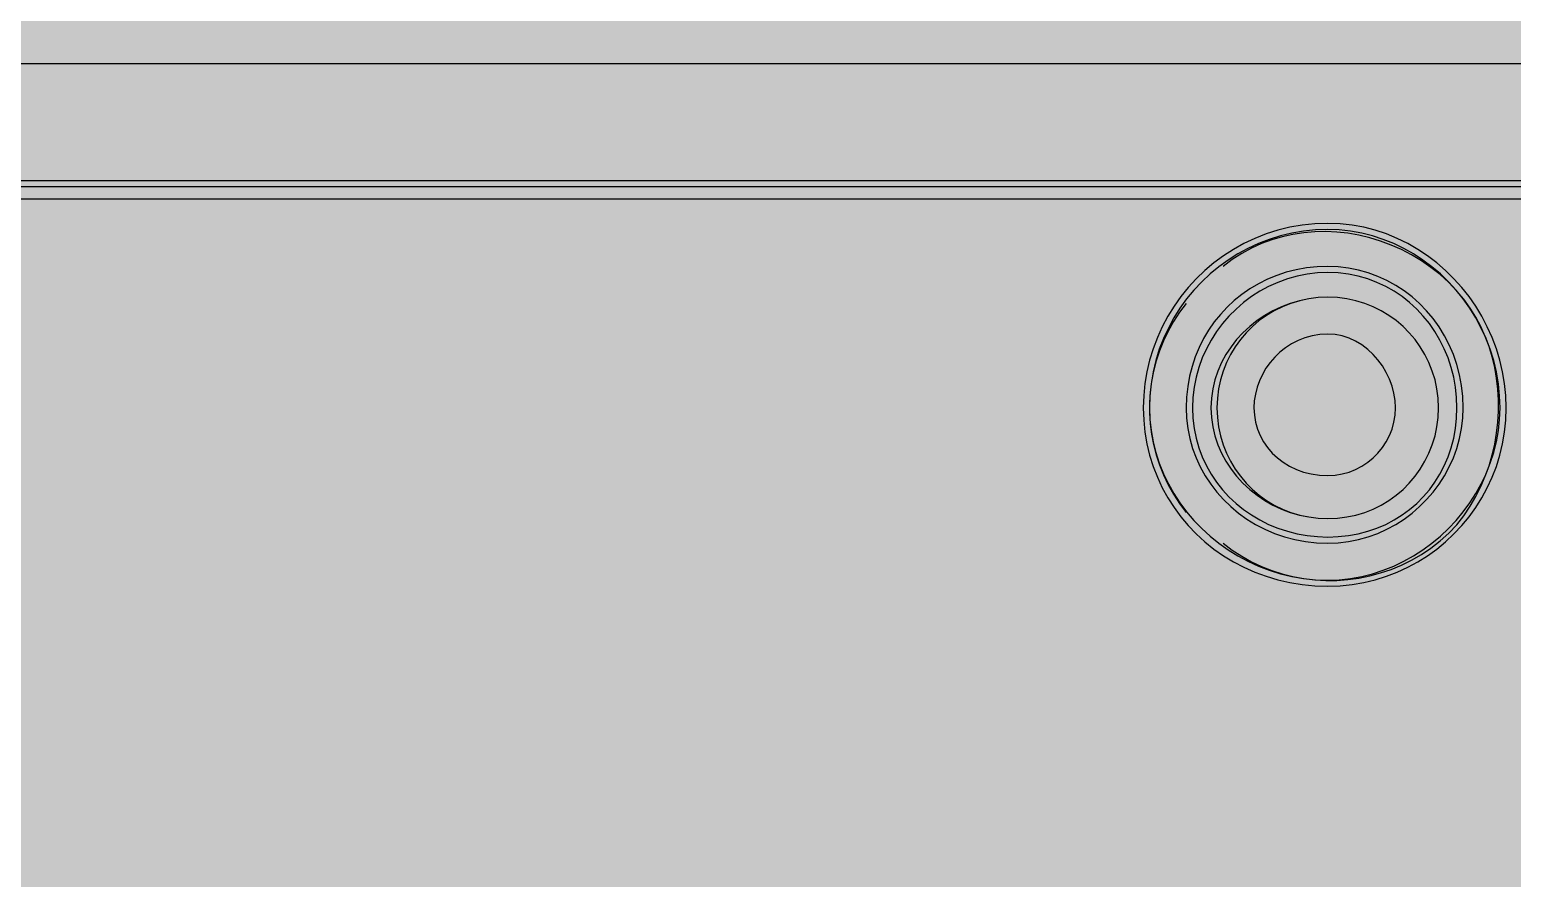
# Model space of a CAD drawing. Header units: millimetres. Extents: x 0 to 966, y -664 to 90.
# Drawn here: x 786 to 807.26, y -377.61 to -365.45 of the extents above; entities that cross this region are included whole.
import ezdxf

# ---------------------------------------------------------------- set-up
doc = ezdxf.new("R2010")
doc.units = ezdxf.units.MM
for name, color, linetype in [('HDL_BODY', 7, 'Continuous'), ('HDL_COLOUR', 7, 'Continuous'), ('HDL_DETAIL', 7, 'Continuous'), ('HDL_PRINT', 7, 'Continuous')]:
    doc.layers.add(name, color=color, linetype=linetype)

# ---------------------------------------------------------------- blocks, each defined once
blk = doc.blocks.new('M_DALI.1_FRONT')
at = {"layer": 'HDL_BODY', "true_color": 0x202126}
blk.add_hatch(color=250, dxfattribs=at).paths.add_polyline_path([(0, 0), (72, 0), (72, 90), (0, 90)])
at = {"layer": 'HDL_BODY', "true_color": 0x2a2a30}
blk.add_hatch(color=250, dxfattribs=at).paths.add_polyline_path([(0.4, 20.52), (71.6, 20.52), (71.6, 68.31), (0.4, 68.31)])
at = {"layer": 'HDL_BODY', "true_color": 0x23242a}
blk.add_hatch(color=250, dxfattribs=at).paths.add_polyline_path([(0.4, 0.5), (71.6, 0.5), (71.6, 19.8), (0.4, 19.8)])
at = {"layer": 'HDL_COLOUR', "true_color": 0x232529}
for points in [[(54.618, 16.572), (54.793, 16.578), (54.965, 16.596), (55.133, 16.624), (55.298, 16.664), (55.458, 16.714), (55.613, 16.773), (55.764, 16.843), (55.909, 16.922), (56.048, 17.009), (56.181, 17.105), (56.307, 17.21), (56.426, 17.322), (56.538, 17.441), (56.643, 17.567), (56.739, 17.7), (56.827, 17.839), (56.905, 17.984), (56.975, 18.134), (57.035, 18.289), (57.085, 18.449), (57.124, 18.614), (57.153, 18.782), (57.17, 18.954), (57.176, 19.128), (57.17, 19.304), (57.153, 19.477), (57.124, 19.647), (57.085, 19.814), (57.035, 19.977), (56.975, 20.137), (56.905, 20.291), (56.827, 20.441), (56.739, 20.585), (56.643, 20.723), (56.538, 20.855), (56.426, 20.98), (56.307, 21.097), (56.181, 21.207), (56.048, 21.308), (55.909, 21.401), (55.764, 21.484), (55.613, 21.558), (55.458, 21.622), (55.298, 21.675), (55.133, 21.717), (54.965, 21.748), (54.793, 21.767), (54.618, 21.773), (54.432, 21.767), (54.251, 21.748), (54.073, 21.717), (53.901, 21.675), (53.733, 21.622), (53.571, 21.558), (53.415, 21.484), (53.265, 21.401), (53.121, 21.308), (52.984, 21.207), (52.854, 21.097), (52.731, 20.98), (52.617, 20.855), (52.51, 20.723), (52.413, 20.585), (52.323, 20.441), (52.244, 20.291), (52.173, 20.137), (52.113, 19.977), (52.062, 19.814), (52.023, 19.647), (51.994, 19.477), (51.977, 19.304), (51.971, 19.128), (51.977, 18.954), (51.994, 18.782), (52.023, 18.614), (52.062, 18.449), (52.113, 18.289), (52.173, 18.134), (52.244, 17.984), (52.323, 17.839), (52.413, 17.7), (52.51, 17.567), (52.617, 17.441), (52.731, 17.322), (52.854, 17.21), (52.984, 17.105), (53.121, 17.009), (53.265, 16.922), (53.415, 16.843), (53.571, 16.773), (53.733, 16.714), (53.901, 16.664), (54.073, 16.624), (54.251, 16.596), (54.432, 16.578), (54.618, 16.572)], [(57.087, 19.128), (57.081, 19.303), (57.063, 19.475), (57.035, 19.643), (56.996, 19.808), (56.946, 19.968), (56.887, 20.123), (56.818, 20.273), (56.74, 20.418), (56.654, 20.557), (56.56, 20.69), (56.458, 20.816), (56.348, 20.936), (56.232, 21.048), (56.109, 21.152), (55.98, 21.248), (55.846, 21.336), (55.706, 21.414), (55.562, 21.484), (55.413, 21.544), (55.26, 21.593), (55.104, 21.633), (54.944, 21.662), (54.782, 21.679), (54.618, 21.685), (54.443, 21.679), (54.271, 21.662), (54.103, 21.633), (53.938, 21.593), (53.778, 21.544), (53.623, 21.484), (53.472, 21.414), (53.327, 21.336), (53.188, 21.248), (53.055, 21.152), (52.929, 21.048), (52.81, 20.936), (52.698, 20.816), (52.593, 20.69), (52.497, 20.557), (52.409, 20.418), (52.331, 20.273), (52.261, 20.123), (52.201, 19.968), (52.151, 19.808), (52.112, 19.643), (52.083, 19.475), (52.066, 19.303), (52.06, 19.128), (52.066, 18.964), (52.083, 18.802), (52.112, 18.643), (52.151, 18.487), (52.201, 18.334), (52.261, 18.185), (52.331, 18.041), (52.409, 17.901), (52.497, 17.767), (52.593, 17.638), (52.698, 17.515), (52.81, 17.399), (52.929, 17.289), (53.055, 17.187), (53.188, 17.093), (53.327, 17.006), (53.472, 16.929), (53.623, 16.86), (53.778, 16.801), (53.938, 16.751), (54.103, 16.712), (54.271, 16.684), (54.443, 16.666), (54.618, 16.66), (54.782, 16.666), (54.944, 16.684), (55.104, 16.712), (55.26, 16.751), (55.413, 16.801), (55.562, 16.86), (55.706, 16.929), (55.846, 17.006), (55.98, 17.093), (56.109, 17.187), (56.232, 17.289), (56.348, 17.399), (56.458, 17.515), (56.56, 17.638), (56.654, 17.767), (56.74, 17.901), (56.818, 18.041), (56.887, 18.185), (56.946, 18.334), (56.996, 18.487), (57.035, 18.643), (57.063, 18.802), (57.081, 18.964), (57.087, 19.128)], [(56.56, 19.128), (56.554, 19.29), (56.536, 19.448), (56.508, 19.602), (56.468, 19.75), (56.419, 19.894), (56.36, 20.032), (56.291, 20.163), (56.214, 20.289), (56.128, 20.408), (56.035, 20.519), (55.934, 20.623), (55.826, 20.719), (55.712, 20.806), (55.591, 20.885), (55.465, 20.954), (55.334, 21.014), (55.198, 21.064), (55.058, 21.104), (54.915, 21.132), (54.768, 21.15), (54.618, 21.156), (54.463, 21.151), (54.312, 21.135), (54.165, 21.108), (54.022, 21.072), (53.884, 21.027), (53.751, 20.972), (53.623, 20.908), (53.501, 20.836), (53.385, 20.756), (53.275, 20.667), (53.173, 20.572), (53.077, 20.469), (52.988, 20.36), (52.908, 20.244), (52.836, 20.122), (52.772, 19.995), (52.717, 19.862), (52.671, 19.724), (52.635, 19.581), (52.609, 19.434), (52.592, 19.283), (52.587, 19.128), (52.593, 18.979), (52.611, 18.832), (52.639, 18.688), (52.679, 18.548), (52.729, 18.412), (52.789, 18.282), (52.859, 18.156), (52.938, 18.035), (53.025, 17.921), (53.122, 17.814), (53.226, 17.713), (53.337, 17.62), (53.456, 17.534), (53.582, 17.457), (53.714, 17.389), (53.852, 17.33), (53.996, 17.28), (54.144, 17.241), (54.298, 17.213), (54.456, 17.195), (54.618, 17.189), (54.768, 17.195), (54.915, 17.213), (55.058, 17.241), (55.198, 17.28), (55.334, 17.33), (55.465, 17.389), (55.591, 17.457), (55.712, 17.534), (55.826, 17.62), (55.934, 17.713), (56.035, 17.814), (56.128, 17.921), (56.214, 18.035), (56.291, 18.156), (56.36, 18.282), (56.419, 18.412), (56.468, 18.548), (56.508, 18.688), (56.536, 18.832), (56.554, 18.979), (56.56, 19.128)], [(56.47, 19.128), (56.465, 19.278), (56.449, 19.425), (56.423, 19.569), (56.387, 19.709), (56.342, 19.845), (56.288, 19.976), (56.225, 20.101), (56.154, 20.222), (56.074, 20.336), (55.987, 20.444), (55.892, 20.544), (55.791, 20.638), (55.683, 20.723), (55.568, 20.8), (55.448, 20.868), (55.321, 20.927), (55.19, 20.977), (55.053, 21.016), (54.912, 21.044), (54.767, 21.062), (54.618, 21.068), (54.468, 21.062), (54.321, 21.044), (54.177, 21.016), (54.037, 20.977), (53.901, 20.927), (53.769, 20.868), (53.643, 20.8), (53.523, 20.723), (53.409, 20.638), (53.301, 20.544), (53.2, 20.444), (53.107, 20.336), (53.021, 20.222), (52.944, 20.101), (52.876, 19.976), (52.817, 19.845), (52.767, 19.709), (52.728, 19.569), (52.7, 19.425), (52.682, 19.278), (52.676, 19.128), (52.682, 18.979), (52.7, 18.834), (52.728, 18.693), (52.767, 18.557), (52.817, 18.425), (52.876, 18.299), (52.944, 18.178), (53.021, 18.064), (53.107, 17.956), (53.2, 17.854), (53.301, 17.76), (53.409, 17.673), (53.523, 17.594), (53.643, 17.522), (53.769, 17.459), (53.901, 17.405), (54.037, 17.36), (54.177, 17.324), (54.321, 17.299), (54.468, 17.283), (54.618, 17.277), (54.767, 17.283), (54.912, 17.299), (55.053, 17.324), (55.19, 17.36), (55.321, 17.405), (55.448, 17.459), (55.568, 17.522), (55.683, 17.594), (55.791, 17.673), (55.892, 17.76), (55.987, 17.854), (56.074, 17.956), (56.154, 18.064), (56.225, 18.178), (56.288, 18.299), (56.342, 18.425), (56.387, 18.557), (56.423, 18.693), (56.449, 18.834), (56.465, 18.979), (56.47, 19.128)], [(56.205, 19.128), (56.199, 19.266), (56.182, 19.4), (56.155, 19.531), (56.116, 19.657), (56.068, 19.778), (56.011, 19.894), (55.944, 20.005), (55.869, 20.109), (55.786, 20.206), (55.696, 20.297), (55.598, 20.38), (55.494, 20.455), (55.384, 20.521), (55.268, 20.578), (55.146, 20.626), (55.02, 20.665), (54.89, 20.692), (54.756, 20.71), (54.618, 20.715), (54.479, 20.71), (54.343, 20.692), (54.209, 20.665), (54.078, 20.626), (53.952, 20.578), (53.83, 20.521), (53.713, 20.455), (53.602, 20.38), (53.498, 20.297), (53.4, 20.206), (53.31, 20.109), (53.229, 20.005), (53.156, 19.894), (53.093, 19.778), (53.04, 19.657), (52.998, 19.531), (52.967, 19.4), (52.948, 19.266), (52.941, 19.128), (52.948, 18.991), (52.967, 18.857), (52.998, 18.726), (53.04, 18.6), (53.093, 18.479), (53.156, 18.363), (53.229, 18.252), (53.31, 18.148), (53.4, 18.051), (53.498, 17.96), (53.602, 17.877), (53.713, 17.803), (53.83, 17.736), (53.952, 17.679), (54.078, 17.631), (54.209, 17.593), (54.343, 17.565), (54.479, 17.548), (54.618, 17.542), (54.756, 17.548), (54.89, 17.565), (55.02, 17.593), (55.146, 17.631), (55.268, 17.679), (55.384, 17.736), (55.494, 17.803), (55.598, 17.877), (55.696, 17.96), (55.786, 18.051), (55.869, 18.148), (55.944, 18.252), (56.011, 18.363), (56.068, 18.479), (56.116, 18.6), (56.155, 18.726), (56.182, 18.857), (56.199, 18.991), (56.205, 19.128)], [(54.618, 17.542), (54.756, 17.548), (54.89, 17.565), (55.02, 17.593), (55.146, 17.631), (55.268, 17.679), (55.384, 17.736), (55.494, 17.803), (55.598, 17.877), (55.696, 17.96), (55.786, 18.051), (55.869, 18.148), (55.944, 18.252), (56.011, 18.363), (56.068, 18.479), (56.116, 18.6), (56.155, 18.726), (56.182, 18.857), (56.199, 18.991), (56.205, 19.128), (56.199, 19.266), (56.182, 19.4), (56.155, 19.531), (56.116, 19.657), (56.068, 19.778), (56.011, 19.894), (55.944, 20.005), (55.869, 20.109), (55.786, 20.206), (55.696, 20.297), (55.598, 20.38), (55.494, 20.455), (55.384, 20.521), (55.268, 20.578), (55.146, 20.626), (55.02, 20.665), (54.89, 20.692), (54.756, 20.71), (54.618, 20.715), (54.48, 20.71), (54.345, 20.692), (54.214, 20.665), (54.088, 20.626), (53.966, 20.578), (53.85, 20.521), (53.74, 20.455), (53.635, 20.38), (53.537, 20.297), (53.447, 20.206), (53.364, 20.109), (53.289, 20.005), (53.222, 19.894), (53.165, 19.778), (53.117, 19.657), (53.078, 19.531), (53.051, 19.4), (53.034, 19.266), (53.028, 19.128), (53.034, 18.991), (53.051, 18.857), (53.078, 18.726), (53.117, 18.6), (53.165, 18.479), (53.222, 18.363), (53.289, 18.252), (53.364, 18.148), (53.447, 18.051), (53.537, 17.96), (53.635, 17.877), (53.74, 17.803), (53.85, 17.736), (53.966, 17.679), (54.088, 17.631), (54.214, 17.593), (54.345, 17.565), (54.48, 17.548), (54.618, 17.542)], [(54.618, 18.159), (54.723, 18.165), (54.824, 18.182), (54.923, 18.209), (55.016, 18.246), (55.105, 18.293), (55.189, 18.348), (55.266, 18.411), (55.337, 18.481), (55.4, 18.559), (55.455, 18.642), (55.501, 18.731), (55.539, 18.825), (55.566, 18.922), (55.583, 19.024), (55.589, 19.128), (55.583, 19.234), (55.566, 19.339), (55.539, 19.442), (55.501, 19.542), (55.455, 19.638), (55.4, 19.729), (55.337, 19.815), (55.266, 19.895), (55.189, 19.966), (55.105, 20.03), (55.016, 20.084), (54.923, 20.127), (54.824, 20.159), (54.723, 20.179), (54.618, 20.186), (54.504, 20.18), (54.395, 20.163), (54.29, 20.134), (54.191, 20.095), (54.098, 20.048), (54.01, 19.991), (53.93, 19.927), (53.856, 19.856), (53.789, 19.778), (53.73, 19.696), (53.679, 19.608), (53.636, 19.517), (53.603, 19.423), (53.578, 19.326), (53.563, 19.228), (53.558, 19.128), (53.564, 19.024), (53.581, 18.922), (53.609, 18.825), (53.647, 18.731), (53.695, 18.642), (53.753, 18.559), (53.819, 18.481), (53.894, 18.411), (53.977, 18.348), (54.068, 18.293), (54.166, 18.246), (54.27, 18.209), (54.38, 18.182), (54.497, 18.165), (54.618, 18.159)]]:
    blk.add_hatch(color=250, dxfattribs=at).paths.add_polyline_path(points)
at = {"layer": 'HDL_PRINT', "true_color": 0xdee1e9}
h = blk.add_hatch(color=254, dxfattribs=at)
h.paths.add_polyline_path([(43.853, 13.134), (43.853, 14.897), (44.559, 14.897), (44.603, 14.897), (44.647, 14.897), (44.691, 14.897), (44.735, 14.897), (44.779, 14.897), (44.824, 14.897), (44.868, 14.897), (44.909, 14.894), (44.945, 14.886), (44.974, 14.871), (44.993, 14.846), (44.999, 14.809), (45.037, 14.804), (45.073, 14.79), (45.106, 14.768), (45.134, 14.739), (45.156, 14.707), (45.17, 14.671), (45.175, 14.633), (45.182, 14.595), (45.198, 14.568), (45.22, 14.545), (45.241, 14.522), (45.258, 14.494), (45.264, 14.457), (45.26, 14.391), (45.249, 14.326), (45.232, 14.263), (45.209, 14.203), (45.182, 14.148), (45.153, 14.097), (45.121, 14.053), (45.089, 14.016), (45.056, 13.987), (45.016, 13.958), (44.97, 13.931), (44.918, 13.906), (44.859, 13.884), (44.794, 13.866), (44.722, 13.852), (44.644, 13.843), (44.559, 13.839), (44.118, 13.839), (44.118, 13.134), (43.853, 13.134)])
h.paths.add_polyline_path([(44.118, 14.104), (44.559, 14.104), (44.629, 14.104), (44.69, 14.106), (44.744, 14.111), (44.791, 14.12), (44.834, 14.136), (44.874, 14.16), (44.913, 14.192), (44.918, 14.198), (44.93, 14.214), (44.947, 14.241), (44.965, 14.279), (44.982, 14.327), (44.995, 14.387), (44.999, 14.457), (44.999, 14.464), (44.996, 14.483), (44.989, 14.512), (44.974, 14.548), (44.949, 14.589), (44.913, 14.633), (44.824, 14.721), (44.779, 14.721), (44.735, 14.721), (44.691, 14.721), (44.647, 14.721), (44.603, 14.721), (44.559, 14.721), (44.118, 14.721), (44.118, 14.104)])
for points in [[(48.883, 13.134), (49.413, 14.985), (49.588, 14.985), (49.058, 13.134), (48.883, 13.134)], [(49.764, 13.134), (49.764, 14.897), (50.029, 14.897), (50.029, 13.399), (50.91, 13.399), (50.91, 13.134), (49.764, 13.134)], [(51.176, 13.134), (51.176, 14.897), (52.411, 14.897), (52.411, 14.721), (51.354, 14.721), (51.354, 14.192), (52.411, 14.192), (52.411, 14.016), (51.354, 14.016), (51.354, 13.399), (52.501, 13.399), (52.501, 13.134), (51.176, 13.134)], [(45.529, 13.134), (45.529, 14.457), (45.705, 14.457), (45.705, 14.28), (45.712, 14.318), (45.728, 14.346), (45.75, 14.368), (45.771, 14.391), (45.788, 14.419), (45.794, 14.457), (45.837, 14.457), (45.868, 14.457), (45.895, 14.457), (45.926, 14.457), (45.97, 14.457), (46.014, 14.456), (46.055, 14.454), (46.091, 14.446), (46.12, 14.431), (46.139, 14.406), (46.146, 14.368), (46.146, 14.192), (46.103, 14.199), (46.062, 14.215), (46.026, 14.236), (45.996, 14.258), (45.977, 14.274), (45.97, 14.28), (45.932, 14.274), (45.904, 14.258), (45.881, 14.236), (45.859, 14.215), (45.831, 14.199), (45.794, 14.192), (45.794, 14.183), (45.789, 14.161), (45.775, 14.135), (45.749, 14.113), (45.705, 14.104), (45.705, 14.06), (45.705, 14.016), (45.705, 13.972), (45.705, 13.928), (45.705, 13.884), (45.705, 13.839), (45.705, 13.134), (45.529, 13.134)]]:
    blk.add_hatch(color=254, dxfattribs=at).paths.add_polyline_path(points)
h = blk.add_hatch(color=254, dxfattribs=at)
h.paths.add_polyline_path([(52.766, 13.134), (52.766, 14.897), (53.382, 14.897), (53.452, 14.897), (53.514, 14.897), (53.567, 14.897), (53.614, 14.897), (53.657, 14.897), (53.696, 14.897), (53.734, 14.897), (53.772, 14.893), (53.81, 14.88), (53.848, 14.863), (53.886, 14.844), (53.924, 14.827), (53.961, 14.814), (53.999, 14.809), (54.032, 14.776), (54.064, 14.742), (54.094, 14.706), (54.121, 14.666), (54.144, 14.623), (54.162, 14.574), (54.173, 14.519), (54.177, 14.457), (54.206, 14.42), (54.227, 14.375), (54.243, 14.325), (54.253, 14.269), (54.259, 14.21), (54.262, 14.147), (54.263, 14.082), (54.264, 14.016), (54.263, 13.978), (54.262, 13.938), (54.257, 13.896), (54.248, 13.848), (54.232, 13.795), (54.209, 13.734), (54.177, 13.663), (54.177, 13.62), (54.174, 13.578), (54.166, 13.542), (54.151, 13.513), (54.126, 13.494), (54.088, 13.487), (54.083, 13.449), (54.068, 13.414), (54.046, 13.381), (54.018, 13.352), (53.985, 13.33), (53.949, 13.316), (53.912, 13.311), (53.905, 13.274), (53.886, 13.249), (53.856, 13.233), (53.82, 13.226), (53.778, 13.223), (53.734, 13.222), (53.696, 13.19), (53.659, 13.166), (53.621, 13.151), (53.584, 13.141), (53.546, 13.136), (53.509, 13.135), (53.472, 13.134), (52.766, 13.134)])
h.paths.add_polyline_path([(53.028, 13.399), (53.382, 13.399), (53.463, 13.399), (53.529, 13.399), (53.581, 13.399), (53.618, 13.399), (53.64, 13.399), (53.647, 13.399), (53.69, 13.405), (53.731, 13.422), (53.767, 13.443), (53.797, 13.464), (53.816, 13.48), (53.823, 13.487), (53.856, 13.525), (53.882, 13.563), (53.902, 13.6), (53.921, 13.638), (53.942, 13.676), (53.966, 13.714), (53.999, 13.751), (53.999, 13.789), (53.999, 13.829), (53.999, 13.872), (53.999, 13.919), (53.999, 13.972), (53.999, 14.034), (53.999, 14.104), (53.998, 14.174), (53.997, 14.236), (53.992, 14.289), (53.982, 14.336), (53.967, 14.379), (53.944, 14.419), (53.912, 14.457), (53.907, 14.495), (53.892, 14.532), (53.87, 14.57), (53.841, 14.608), (53.808, 14.646), (53.772, 14.683), (53.734, 14.721), (53.696, 14.721), (53.657, 14.721), (53.614, 14.721), (53.567, 14.721), (53.514, 14.721), (53.452, 14.721), (53.382, 14.721), (53.028, 14.721), (53.028, 13.399)])
h = blk.add_hatch(color=254, dxfattribs=at)
h.paths.add_polyline_path([(46.235, 13.839), (46.238, 13.898), (46.247, 13.957), (46.262, 14.016), (46.28, 14.075), (46.302, 14.133), (46.327, 14.192), (46.354, 14.251), (46.382, 14.31), (46.411, 14.368), (46.473, 14.398), (46.529, 14.42), (46.581, 14.435), (46.631, 14.446), (46.681, 14.452), (46.733, 14.455), (46.789, 14.457), (46.852, 14.457), (46.908, 14.457), (46.959, 14.455), (47.006, 14.45), (47.051, 14.441), (47.096, 14.427), (47.141, 14.405), (47.188, 14.374), (47.239, 14.333), (47.295, 14.28), (47.328, 14.243), (47.359, 14.199), (47.389, 14.149), (47.416, 14.093), (47.438, 14.033), (47.456, 13.97), (47.467, 13.905), (47.471, 13.839), (47.467, 13.774), (47.457, 13.709), (47.443, 13.646), (47.426, 13.586), (47.41, 13.531), (47.396, 13.48), (47.385, 13.436), (47.382, 13.399), (47.344, 13.361), (47.307, 13.325), (47.269, 13.292), (47.231, 13.264), (47.193, 13.242), (47.155, 13.228), (47.117, 13.222), (47.079, 13.19), (47.042, 13.166), (47.004, 13.151), (46.966, 13.141), (46.928, 13.136), (46.89, 13.135), (46.852, 13.134), (46.786, 13.138), (46.721, 13.15), (46.658, 13.167), (46.599, 13.189), (46.543, 13.216), (46.493, 13.246), (46.448, 13.278), (46.411, 13.311), (46.382, 13.343), (46.354, 13.383), (46.327, 13.428), (46.302, 13.481), (46.28, 13.539), (46.262, 13.605), (46.247, 13.676), (46.238, 13.755), (46.235, 13.839)])
h.paths.add_polyline_path([(46.5, 13.839), (46.5, 13.774), (46.502, 13.709), (46.505, 13.646), (46.511, 13.586), (46.521, 13.531), (46.537, 13.48), (46.558, 13.436), (46.587, 13.399), (46.625, 13.394), (46.663, 13.381), (46.701, 13.364), (46.739, 13.345), (46.777, 13.328), (46.814, 13.316), (46.852, 13.311), (46.89, 13.316), (46.928, 13.328), (46.966, 13.345), (47.004, 13.364), (47.042, 13.381), (47.079, 13.394), (47.117, 13.399), (47.146, 13.436), (47.168, 13.48), (47.184, 13.531), (47.195, 13.586), (47.201, 13.646), (47.205, 13.709), (47.206, 13.774), (47.206, 13.839), (47.206, 13.882), (47.204, 13.933), (47.199, 13.988), (47.189, 14.044), (47.173, 14.099), (47.15, 14.15), (47.117, 14.192), (47.079, 14.225), (47.042, 14.248), (47.004, 14.264), (46.966, 14.273), (46.928, 14.278), (46.89, 14.28), (46.852, 14.28), (46.814, 14.28), (46.777, 14.278), (46.739, 14.273), (46.701, 14.264), (46.663, 14.248), (46.625, 14.225), (46.587, 14.192), (46.555, 14.15), (46.532, 14.099), (46.516, 14.044), (46.507, 13.988), (46.502, 13.933), (46.5, 13.882), (46.5, 13.839)])
h = blk.add_hatch(color=254, dxfattribs=at)
h.paths.add_polyline_path([(47.647, 13.046), (47.822, 13.046), (47.86, 13.009), (47.885, 12.981), (47.901, 12.958), (47.908, 12.935), (47.911, 12.908), (47.912, 12.87), (47.95, 12.865), (47.988, 12.852), (48.025, 12.835), (48.063, 12.817), (48.101, 12.799), (48.139, 12.787), (48.177, 12.782), (48.22, 12.788), (48.261, 12.805), (48.297, 12.826), (48.326, 12.847), (48.345, 12.863), (48.352, 12.87), (48.39, 12.908), (48.419, 12.935), (48.441, 12.958), (48.464, 12.981), (48.491, 13.009), (48.528, 13.046), (48.528, 13.09), (48.528, 13.134), (48.528, 13.178), (48.528, 13.223), (48.528, 13.267), (48.528, 13.311), (48.492, 13.278), (48.449, 13.246), (48.402, 13.216), (48.352, 13.189), (48.303, 13.167), (48.256, 13.15), (48.213, 13.138), (48.177, 13.134), (48.118, 13.138), (48.06, 13.147), (48.004, 13.164), (47.949, 13.187), (47.898, 13.216), (47.85, 13.252), (47.806, 13.294), (47.768, 13.343), (47.736, 13.399), (47.707, 13.436), (47.684, 13.48), (47.669, 13.531), (47.658, 13.586), (47.651, 13.646), (47.648, 13.709), (47.647, 13.774), (47.647, 13.839), (47.647, 13.878), (47.647, 13.917), (47.647, 13.96), (47.647, 14.007), (47.647, 14.061), (47.647, 14.122), (47.647, 14.192), (47.685, 14.23), (47.723, 14.266), (47.76, 14.299), (47.798, 14.327), (47.836, 14.349), (47.874, 14.363), (47.912, 14.368), (47.922, 14.401), (47.949, 14.425), (47.988, 14.44), (48.035, 14.45), (48.085, 14.455), (48.134, 14.457), (48.177, 14.457), (48.239, 14.456), (48.294, 14.454), (48.342, 14.447), (48.386, 14.435), (48.425, 14.414), (48.462, 14.382), (48.495, 14.339), (48.528, 14.28), (48.528, 14.457), (48.707, 14.457), (48.707, 13.311), (48.707, 13.236), (48.707, 13.164), (48.707, 13.098), (48.707, 13.041), (48.707, 12.997), (48.707, 12.969), (48.707, 12.958), (48.673, 12.92), (48.648, 12.883), (48.627, 12.845), (48.608, 12.807), (48.587, 12.769), (48.561, 12.732), (48.528, 12.694), (48.486, 12.689), (48.436, 12.676), (48.381, 12.659), (48.324, 12.64), (48.269, 12.623), (48.219, 12.61), (48.177, 12.605), (48.115, 12.609), (48.06, 12.621), (48.011, 12.638), (47.967, 12.661), (47.927, 12.687), (47.891, 12.717), (47.856, 12.749), (47.822, 12.782), (47.785, 12.792), (47.75, 12.819), (47.717, 12.858), (47.689, 12.905), (47.666, 12.955), (47.652, 13.004), (47.647, 13.046)])
h.paths.add_polyline_path([(47.822, 13.839), (47.823, 13.769), (47.824, 13.708), (47.829, 13.655), (47.839, 13.607), (47.855, 13.565), (47.879, 13.525), (47.912, 13.487), (47.95, 13.449), (47.988, 13.414), (48.025, 13.381), (48.063, 13.352), (48.101, 13.33), (48.139, 13.316), (48.177, 13.311), (48.214, 13.316), (48.251, 13.33), (48.289, 13.352), (48.327, 13.381), (48.365, 13.414), (48.404, 13.449), (48.442, 13.487), (48.474, 13.525), (48.497, 13.565), (48.512, 13.607), (48.521, 13.655), (48.526, 13.708), (48.528, 13.769), (48.528, 13.839), (48.528, 13.91), (48.526, 13.971), (48.521, 14.025), (48.512, 14.072), (48.497, 14.115), (48.474, 14.154), (48.442, 14.192), (48.404, 14.225), (48.365, 14.248), (48.327, 14.264), (48.289, 14.273), (48.251, 14.278), (48.214, 14.28), (48.177, 14.28), (48.139, 14.28), (48.101, 14.278), (48.063, 14.273), (48.025, 14.264), (47.988, 14.248), (47.95, 14.225), (47.912, 14.192), (47.879, 14.154), (47.855, 14.115), (47.839, 14.072), (47.829, 14.025), (47.824, 13.971), (47.823, 13.91), (47.822, 13.839)])
at = {"layer": 'HDL_DETAIL', "color": 251, "true_color": 0x52555c}
for points in [[(0, 22.302), (72, 22.302), (72, 67.698), (0, 67.698), (0, 22.302)], [(54.618, 16.572), (54.793, 16.578), (54.965, 16.596), (55.133, 16.624), (55.298, 16.664), (55.458, 16.714), (55.613, 16.773), (55.764, 16.843), (55.909, 16.922), (56.048, 17.009), (56.181, 17.105), (56.307, 17.21), (56.426, 17.322), (56.538, 17.441), (56.643, 17.567), (56.739, 17.7), (56.827, 17.839), (56.905, 17.984), (56.975, 18.134), (57.035, 18.289), (57.085, 18.449), (57.124, 18.614), (57.153, 18.782), (57.17, 18.954), (57.176, 19.128), (57.17, 19.304), (57.153, 19.477), (57.124, 19.647), (57.085, 19.814), (57.035, 19.977), (56.975, 20.137), (56.905, 20.291), (56.827, 20.441), (56.739, 20.585), (56.643, 20.723), (56.538, 20.855), (56.426, 20.98), (56.307, 21.097), (56.181, 21.207), (56.048, 21.308), (55.909, 21.401), (55.764, 21.484), (55.613, 21.558), (55.458, 21.622), (55.298, 21.675), (55.133, 21.717), (54.965, 21.748), (54.793, 21.767), (54.618, 21.773), (54.432, 21.767), (54.251, 21.748), (54.073, 21.717), (53.901, 21.675), (53.733, 21.622), (53.571, 21.558), (53.415, 21.484), (53.265, 21.401), (53.121, 21.308), (52.984, 21.207), (52.854, 21.097), (52.731, 20.98), (52.617, 20.855), (52.51, 20.723), (52.413, 20.585), (52.323, 20.441), (52.244, 20.291), (52.173, 20.137), (52.113, 19.977), (52.062, 19.814), (52.023, 19.647), (51.994, 19.477), (51.977, 19.304), (51.971, 19.128), (51.977, 18.954), (51.994, 18.782), (52.023, 18.614), (52.062, 18.449), (52.113, 18.289), (52.173, 18.134), (52.244, 17.984), (52.323, 17.839), (52.413, 17.7), (52.51, 17.567), (52.617, 17.441), (52.731, 17.322), (52.854, 17.21), (52.984, 17.105), (53.121, 17.009), (53.265, 16.922), (53.415, 16.843), (53.571, 16.773), (53.733, 16.714), (53.901, 16.664), (54.073, 16.624), (54.251, 16.596), (54.432, 16.578), (54.618, 16.572)], [(54.618, 16.572), (54.793, 16.578), (54.965, 16.596), (55.133, 16.624), (55.298, 16.664), (55.458, 16.714), (55.613, 16.773), (55.764, 16.843), (55.909, 16.922), (56.048, 17.009), (56.181, 17.105), (56.307, 17.21), (56.426, 17.322), (56.538, 17.441), (56.643, 17.567), (56.739, 17.7), (56.827, 17.839), (56.905, 17.984), (56.975, 18.134), (57.035, 18.289), (57.085, 18.449), (57.124, 18.614), (57.153, 18.782), (57.17, 18.954), (57.176, 19.128), (57.17, 19.304), (57.153, 19.477), (57.124, 19.647), (57.085, 19.814), (57.035, 19.977), (56.975, 20.137), (56.905, 20.291), (56.827, 20.441), (56.739, 20.585), (56.643, 20.723), (56.538, 20.855), (56.426, 20.98), (56.307, 21.097), (56.181, 21.207), (56.048, 21.308), (55.909, 21.401), (55.764, 21.484), (55.613, 21.558), (55.458, 21.622), (55.298, 21.675), (55.133, 21.717), (54.965, 21.748), (54.793, 21.767), (54.618, 21.773), (54.432, 21.767), (54.251, 21.748), (54.073, 21.717), (53.901, 21.675), (53.733, 21.622), (53.571, 21.558), (53.415, 21.484), (53.265, 21.401), (53.121, 21.308), (52.984, 21.207), (52.854, 21.097), (52.731, 20.98), (52.617, 20.855), (52.51, 20.723), (52.413, 20.585), (52.323, 20.441), (52.244, 20.291), (52.173, 20.137), (52.113, 19.977), (52.062, 19.814), (52.023, 19.647), (51.994, 19.477), (51.977, 19.304), (51.971, 19.128), (51.977, 18.954), (51.994, 18.782), (52.023, 18.614), (52.062, 18.449), (52.113, 18.289), (52.173, 18.134), (52.244, 17.984), (52.323, 17.839), (52.413, 17.7), (52.51, 17.567), (52.617, 17.441), (52.731, 17.322), (52.854, 17.21), (52.984, 17.105), (53.121, 17.009), (53.265, 16.922), (53.415, 16.843), (53.571, 16.773), (53.733, 16.714), (53.901, 16.664), (54.073, 16.624), (54.251, 16.596), (54.432, 16.578), (54.618, 16.572)], [(57.087, 19.128), (57.081, 19.303), (57.063, 19.475), (57.035, 19.643), (56.996, 19.808), (56.946, 19.968), (56.887, 20.123), (56.818, 20.273), (56.74, 20.418), (56.654, 20.557), (56.56, 20.69), (56.458, 20.816), (56.348, 20.936), (56.232, 21.048), (56.109, 21.152), (55.98, 21.248), (55.846, 21.336), (55.706, 21.414), (55.562, 21.484), (55.413, 21.544), (55.26, 21.593), (55.104, 21.633), (54.944, 21.662), (54.782, 21.679), (54.618, 21.685), (54.443, 21.679), (54.271, 21.662), (54.103, 21.633), (53.938, 21.593), (53.778, 21.544), (53.623, 21.484), (53.472, 21.414), (53.327, 21.336), (53.188, 21.248), (53.055, 21.152), (52.929, 21.048), (52.81, 20.936), (52.698, 20.816), (52.593, 20.69), (52.497, 20.557), (52.409, 20.418), (52.331, 20.273), (52.261, 20.123), (52.201, 19.968), (52.151, 19.808), (52.112, 19.643), (52.083, 19.475), (52.066, 19.303), (52.06, 19.128), (52.066, 18.964), (52.083, 18.802), (52.112, 18.643), (52.151, 18.487), (52.201, 18.334), (52.261, 18.185), (52.331, 18.041), (52.409, 17.901), (52.497, 17.767), (52.593, 17.638), (52.698, 17.515), (52.81, 17.399), (52.929, 17.289), (53.055, 17.187), (53.188, 17.093), (53.327, 17.006), (53.472, 16.929), (53.623, 16.86), (53.778, 16.801), (53.938, 16.751), (54.103, 16.712), (54.271, 16.684), (54.443, 16.666), (54.618, 16.66), (54.782, 16.666), (54.944, 16.684), (55.104, 16.712), (55.26, 16.751), (55.413, 16.801), (55.562, 16.86), (55.706, 16.929), (55.846, 17.006), (55.98, 17.093), (56.109, 17.187), (56.232, 17.289), (56.348, 17.399), (56.458, 17.515), (56.56, 17.638), (56.654, 17.767), (56.74, 17.901), (56.818, 18.041), (56.887, 18.185), (56.946, 18.334), (56.996, 18.487), (57.035, 18.643), (57.063, 18.802), (57.081, 18.964), (57.087, 19.128)], [(56.56, 19.128), (56.554, 19.29), (56.536, 19.448), (56.508, 19.602), (56.468, 19.75), (56.419, 19.894), (56.36, 20.032), (56.291, 20.163), (56.214, 20.289), (56.128, 20.408), (56.035, 20.519), (55.934, 20.623), (55.826, 20.719), (55.712, 20.806), (55.591, 20.885), (55.465, 20.954), (55.334, 21.014), (55.198, 21.064), (55.058, 21.104), (54.915, 21.132), (54.768, 21.15), (54.618, 21.156), (54.463, 21.151), (54.312, 21.135), (54.165, 21.108), (54.022, 21.072), (53.884, 21.027), (53.751, 20.972), (53.623, 20.908), (53.501, 20.836), (53.385, 20.756), (53.275, 20.667), (53.173, 20.572), (53.077, 20.469), (52.988, 20.36), (52.908, 20.244), (52.836, 20.122), (52.772, 19.995), (52.717, 19.862), (52.671, 19.724), (52.635, 19.581), (52.609, 19.434), (52.592, 19.283), (52.587, 19.128), (52.593, 18.979), (52.611, 18.832), (52.639, 18.688), (52.679, 18.548), (52.729, 18.412), (52.789, 18.282), (52.859, 18.156), (52.938, 18.035), (53.025, 17.921), (53.122, 17.814), (53.226, 17.713), (53.337, 17.62), (53.456, 17.534), (53.582, 17.457), (53.714, 17.389), (53.852, 17.33), (53.996, 17.28), (54.144, 17.241), (54.298, 17.213), (54.456, 17.195), (54.618, 17.189), (54.768, 17.195), (54.915, 17.213), (55.058, 17.241), (55.198, 17.28), (55.334, 17.33), (55.465, 17.389), (55.591, 17.457), (55.712, 17.534), (55.826, 17.62), (55.934, 17.713), (56.035, 17.814), (56.128, 17.921), (56.214, 18.035), (56.291, 18.156), (56.36, 18.282), (56.419, 18.412), (56.468, 18.548), (56.508, 18.688), (56.536, 18.832), (56.554, 18.979), (56.56, 19.128)], [(56.47, 19.128), (56.465, 19.278), (56.449, 19.425), (56.423, 19.569), (56.387, 19.709), (56.342, 19.845), (56.288, 19.976), (56.225, 20.101), (56.154, 20.222), (56.074, 20.336), (55.987, 20.444), (55.892, 20.544), (55.791, 20.638), (55.683, 20.723), (55.568, 20.8), (55.448, 20.868), (55.321, 20.927), (55.19, 20.977), (55.053, 21.016), (54.912, 21.044), (54.767, 21.062), (54.618, 21.068), (54.468, 21.062), (54.321, 21.044), (54.177, 21.016), (54.037, 20.977), (53.901, 20.927), (53.769, 20.868), (53.643, 20.8), (53.523, 20.723), (53.409, 20.638), (53.301, 20.544), (53.2, 20.444), (53.107, 20.336), (53.021, 20.222), (52.944, 20.101), (52.876, 19.976), (52.817, 19.845), (52.767, 19.709), (52.728, 19.569), (52.7, 19.425), (52.682, 19.278), (52.676, 19.128), (52.682, 18.979), (52.7, 18.834), (52.728, 18.693), (52.767, 18.557), (52.817, 18.425), (52.876, 18.299), (52.944, 18.178), (53.021, 18.064), (53.107, 17.956), (53.2, 17.854), (53.301, 17.76), (53.409, 17.673), (53.523, 17.594), (53.643, 17.522), (53.769, 17.459), (53.901, 17.405), (54.037, 17.36), (54.177, 17.324), (54.321, 17.299), (54.468, 17.283), (54.618, 17.277), (54.767, 17.283), (54.912, 17.299), (55.053, 17.324), (55.19, 17.36), (55.321, 17.405), (55.448, 17.459), (55.568, 17.522), (55.683, 17.594), (55.791, 17.673), (55.892, 17.76), (55.987, 17.854), (56.074, 17.956), (56.154, 18.064), (56.225, 18.178), (56.288, 18.299), (56.342, 18.425), (56.387, 18.557), (56.423, 18.693), (56.449, 18.834), (56.465, 18.979), (56.47, 19.128)], [(56.205, 19.128), (56.199, 19.266), (56.182, 19.4), (56.155, 19.531), (56.116, 19.657), (56.068, 19.778), (56.011, 19.894), (55.944, 20.005), (55.869, 20.109), (55.786, 20.206), (55.696, 20.297), (55.598, 20.38), (55.494, 20.455), (55.384, 20.521), (55.268, 20.578), (55.146, 20.626), (55.02, 20.665), (54.89, 20.692), (54.756, 20.71), (54.618, 20.715), (54.479, 20.71), (54.343, 20.692), (54.209, 20.665), (54.078, 20.626), (53.952, 20.578), (53.83, 20.521), (53.713, 20.455), (53.602, 20.38), (53.498, 20.297), (53.4, 20.206), (53.31, 20.109), (53.229, 20.005), (53.156, 19.894), (53.093, 19.778), (53.04, 19.657), (52.998, 19.531), (52.967, 19.4), (52.948, 19.266), (52.941, 19.128), (52.948, 18.991), (52.967, 18.857), (52.998, 18.726), (53.04, 18.6), (53.093, 18.479), (53.156, 18.363), (53.229, 18.252), (53.31, 18.148), (53.4, 18.051), (53.498, 17.96), (53.602, 17.877), (53.713, 17.803), (53.83, 17.736), (53.952, 17.679), (54.078, 17.631), (54.209, 17.593), (54.343, 17.565), (54.479, 17.548), (54.618, 17.542), (54.756, 17.548), (54.89, 17.565), (55.02, 17.593), (55.146, 17.631), (55.268, 17.679), (55.384, 17.736), (55.494, 17.803), (55.598, 17.877), (55.696, 17.96), (55.786, 18.051), (55.869, 18.148), (55.944, 18.252), (56.011, 18.363), (56.068, 18.479), (56.116, 18.6), (56.155, 18.726), (56.182, 18.857), (56.199, 18.991), (56.205, 19.128)], [(54.618, 17.542), (54.756, 17.548), (54.89, 17.565), (55.02, 17.593), (55.146, 17.631), (55.268, 17.679), (55.384, 17.736), (55.494, 17.803), (55.598, 17.877), (55.696, 17.96), (55.786, 18.051), (55.869, 18.148), (55.944, 18.252), (56.011, 18.363), (56.068, 18.479), (56.116, 18.6), (56.155, 18.726), (56.182, 18.857), (56.199, 18.991), (56.205, 19.128), (56.199, 19.266), (56.182, 19.4), (56.155, 19.531), (56.116, 19.657), (56.068, 19.778), (56.011, 19.894), (55.944, 20.005), (55.869, 20.109), (55.786, 20.206), (55.696, 20.297), (55.598, 20.38), (55.494, 20.455), (55.384, 20.521), (55.268, 20.578), (55.146, 20.626), (55.02, 20.665), (54.89, 20.692), (54.756, 20.71), (54.618, 20.715), (54.479, 20.71), (54.343, 20.692), (54.209, 20.665), (54.078, 20.626), (53.952, 20.578), (53.83, 20.521), (53.713, 20.455), (53.602, 20.38), (53.498, 20.297), (53.4, 20.206), (53.31, 20.109), (53.229, 20.005), (53.156, 19.894), (53.093, 19.778), (53.04, 19.657), (52.998, 19.531), (52.967, 19.4), (52.948, 19.266), (52.941, 19.128), (52.948, 18.991), (52.967, 18.857), (52.998, 18.726), (53.04, 18.6), (53.093, 18.479), (53.156, 18.363), (53.229, 18.252), (53.31, 18.148), (53.4, 18.051), (53.498, 17.96), (53.602, 17.877), (53.713, 17.803), (53.83, 17.736), (53.952, 17.679), (54.078, 17.631), (54.209, 17.593), (54.343, 17.565), (54.479, 17.548), (54.618, 17.542)], [(54.618, 17.542), (54.756, 17.548), (54.89, 17.565), (55.02, 17.593), (55.146, 17.631), (55.268, 17.679), (55.384, 17.736), (55.494, 17.803), (55.598, 17.877), (55.696, 17.96), (55.786, 18.051), (55.869, 18.148), (55.944, 18.252), (56.011, 18.363), (56.068, 18.479), (56.116, 18.6), (56.155, 18.726), (56.182, 18.857), (56.199, 18.991), (56.205, 19.128), (56.199, 19.266), (56.182, 19.4), (56.155, 19.531), (56.116, 19.657), (56.068, 19.778), (56.011, 19.894), (55.944, 20.005), (55.869, 20.109), (55.786, 20.206), (55.696, 20.297), (55.598, 20.38), (55.494, 20.455), (55.384, 20.521), (55.268, 20.578), (55.146, 20.626), (55.02, 20.665), (54.89, 20.692), (54.756, 20.71), (54.618, 20.715), (54.48, 20.71), (54.345, 20.692), (54.214, 20.665), (54.088, 20.626), (53.966, 20.578), (53.85, 20.521), (53.74, 20.455), (53.635, 20.38), (53.537, 20.297), (53.447, 20.206), (53.364, 20.109), (53.289, 20.005), (53.222, 19.894), (53.165, 19.778), (53.117, 19.657), (53.078, 19.531), (53.051, 19.4), (53.034, 19.266), (53.028, 19.128), (53.034, 18.991), (53.051, 18.857), (53.078, 18.726), (53.117, 18.6), (53.165, 18.479), (53.222, 18.363), (53.289, 18.252), (53.364, 18.148), (53.447, 18.051), (53.537, 17.96), (53.635, 17.877), (53.74, 17.803), (53.85, 17.736), (53.966, 17.679), (54.088, 17.631), (54.214, 17.593), (54.345, 17.565), (54.48, 17.548), (54.618, 17.542)], [(54.618, 18.159), (54.723, 18.165), (54.824, 18.182), (54.923, 18.209), (55.016, 18.246), (55.105, 18.293), (55.189, 18.348), (55.266, 18.411), (55.337, 18.481), (55.4, 18.559), (55.455, 18.642), (55.501, 18.731), (55.539, 18.825), (55.566, 18.922), (55.583, 19.024), (55.589, 19.128), (55.583, 19.234), (55.566, 19.339), (55.539, 19.442), (55.501, 19.542), (55.455, 19.638), (55.4, 19.729), (55.337, 19.815), (55.266, 19.895), (55.189, 19.966), (55.105, 20.03), (55.016, 20.084), (54.923, 20.127), (54.824, 20.159), (54.723, 20.179), (54.618, 20.186), (54.504, 20.18), (54.395, 20.163), (54.29, 20.134), (54.191, 20.095), (54.098, 20.048), (54.01, 19.991), (53.93, 19.927), (53.856, 19.856), (53.789, 19.778), (53.73, 19.696), (53.679, 19.608), (53.636, 19.517), (53.603, 19.423), (53.578, 19.326), (53.563, 19.228), (53.558, 19.128), (53.564, 19.024), (53.581, 18.922), (53.609, 18.825), (53.647, 18.731), (53.695, 18.642), (53.753, 18.559), (53.819, 18.481), (53.894, 18.411), (53.977, 18.348), (54.068, 18.293), (54.166, 18.246), (54.27, 18.209), (54.38, 18.182), (54.497, 18.165), (54.618, 18.159)]]:
    blk.add_lwpolyline(points, close=True, dxfattribs=at)
for points in [[(0.441, 24.065), (71.205, 24.065)], [(0.441, 24.065), (71.205, 24.065)], [(0.441, 24.065), (71.205, 24.065)], [(0.441, 24.065), (71.205, 24.065)], [(0.441, 24.065), (71.205, 24.065)], [(0.441, 24.065), (71.205, 24.065)], [(0.441, 24.065), (71.205, 24.065)], [(0.441, 24.065), (71.205, 24.065)], [(0.441, 24.065), (71.205, 24.065)], [(0.441, 24.065), (71.205, 24.065)], [(0.441, 24.065), (71.205, 24.065)], [(0.441, 24.065), (71.205, 24.065)], [(0.441, 24.065), (71.205, 24.065)], [(0.441, 24.065), (71.205, 24.065)], [(0.441, 24.065), (71.205, 24.065)], [(0.441, 24.065), (71.205, 24.065)], [(0.441, 24.065), (71.205, 24.065)], [(0.441, 24.065), (71.205, 24.065)], [(0.441, 24.065), (71.205, 24.065)], [(0.441, 24.065), (71.205, 24.065)], [(0.441, 24.065), (71.205, 24.065)], [(0.353, 22.39), (71.294, 22.39)], [(0.353, 22.39), (71.294, 22.39)], [(0.353, 22.39), (71.294, 22.39)], [(0.353, 22.39), (71.294, 22.39)], [(0.353, 22.39), (71.294, 22.39)], [(0.353, 22.39), (71.294, 22.39)], [(0.353, 22.39), (71.294, 22.39)], [(0.353, 22.39), (71.294, 22.39)], [(0.353, 22.39), (71.294, 22.39)], [(0.353, 22.39), (71.294, 22.39)], [(0.353, 22.39), (71.294, 22.39)], [(0.353, 22.39), (71.294, 22.39)], [(0.353, 22.39), (71.294, 22.39)], [(0.353, 22.39), (71.294, 22.39)], [(0.353, 22.39), (71.294, 22.39)], [(0.353, 22.39), (71.294, 22.39)], [(0.353, 22.39), (71.294, 22.39)], [(0.353, 22.39), (71.294, 22.39)], [(0.353, 22.39), (71.294, 22.39)], [(0.353, 22.39), (71.294, 22.39)], [(0.353, 22.39), (71.294, 22.39)], [(0.177, 22.126), (71.47, 22.125)], [(0.177, 22.126), (71.47, 22.125)], [(0.177, 22.126), (71.47, 22.125)], [(0.177, 22.126), (71.47, 22.125)], [(0.177, 22.126), (71.47, 22.125)], [(0.177, 22.126), (71.47, 22.125)], [(0.177, 22.126), (71.47, 22.125)], [(0.177, 22.126), (71.47, 22.125)], [(0.177, 22.126), (71.47, 22.125)], [(0.177, 22.126), (71.47, 22.125)], [(0.177, 22.126), (71.47, 22.125)], [(0.177, 22.126), (71.47, 22.125)], [(0.177, 22.126), (71.47, 22.125)], [(0.177, 22.126), (71.47, 22.125)], [(0.177, 22.126), (71.47, 22.125)], [(0.177, 22.126), (71.47, 22.125)], [(0.177, 22.126), (71.47, 22.125)], [(0.177, 22.126), (71.47, 22.125)], [(0.177, 22.126), (71.47, 22.125)], [(0.177, 22.126), (71.47, 22.125)], [(0.177, 22.126), (71.47, 22.125)], [(53.117, 17.189), (53.247, 17.091), (53.382, 17.002), (53.522, 16.924), (53.666, 16.855), (53.814, 16.797), (53.965, 16.748), (54.118, 16.71), (54.274, 16.681), (54.431, 16.663), (54.59, 16.654), (54.748, 16.656), (54.906, 16.667), (55.064, 16.689), (55.22, 16.72), (55.374, 16.762), (55.526, 16.813), (55.674, 16.875), (55.819, 16.946), (55.96, 17.028), (56.096, 17.119), (56.227, 17.221), (56.352, 17.332), (56.47, 17.454), (56.569, 17.583), (56.66, 17.718), (56.741, 17.858), (56.813, 18.002), (56.876, 18.149), (56.93, 18.3), (56.975, 18.454), (57.011, 18.609), (57.038, 18.766), (57.056, 18.924), (57.065, 19.083), (57.065, 19.241), (57.056, 19.398), (57.038, 19.554), (57.011, 19.708), (56.975, 19.859), (56.93, 20.008), (56.876, 20.153), (56.813, 20.294), (56.741, 20.429), (56.66, 20.56), (56.569, 20.685), (56.47, 20.803), (56.352, 20.925), (56.227, 21.038), (56.096, 21.142), (55.96, 21.236), (55.819, 21.321), (55.674, 21.397), (55.526, 21.463), (55.374, 21.52), (55.22, 21.567), (55.064, 21.604), (54.906, 21.631), (54.748, 21.648), (54.59, 21.655), (54.431, 21.652), (54.274, 21.639), (54.118, 21.616), (53.965, 21.582), (53.814, 21.538), (53.666, 21.483), (53.522, 21.417), (53.382, 21.341), (53.247, 21.254), (53.117, 21.156)], [(52.587, 20.627), (52.491, 20.499), (52.405, 20.366), (52.328, 20.23), (52.261, 20.09), (52.203, 19.947), (52.155, 19.802), (52.117, 19.654), (52.088, 19.505), (52.069, 19.355), (52.059, 19.204), (52.059, 19.053), (52.069, 18.902), (52.088, 18.752), (52.117, 18.603), (52.155, 18.455), (52.203, 18.31), (52.261, 18.167), (52.328, 18.027), (52.405, 17.891), (52.491, 17.758), (52.587, 17.63)]]:
    blk.add_lwpolyline(points, dxfattribs=at)

msp = doc.modelspace()

# ---------------------------------------------------------------- block references
msp.add_blockref('M_DALI.1_FRONT', (750, -390))

doc.saveas('drawing.dxf')
